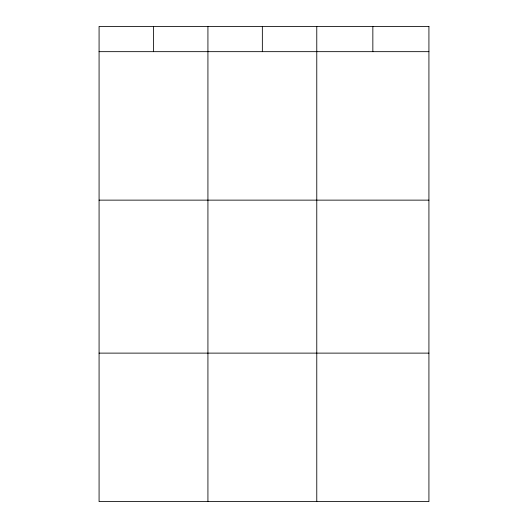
<?xml version="1.0" encoding="UTF-8"?>
<svg xmlns="http://www.w3.org/2000/svg" width="528" height="528" viewBox="0 0 528 528"><rect width="100%" height="100%" fill="white"/><g stroke="black" fill="none" stroke-linecap="round" stroke-linejoin="round"><path stroke-width="0.79" d="M99.079 51.665L428.921 51.665M99.079 200.138L428.921 200.138M99.079 353.12L428.921 353.12M372.847 26.4L372.847 51.665M316.774 26.4L316.774 501.6M262.35 26.4L262.35 51.665M207.926 26.4L207.926 501.6M153.503 26.4L153.503 51.665M428.921 26.4L99.079 26.4L99.079 501.6L428.921 501.6L428.921 26.4"/></g></svg>
